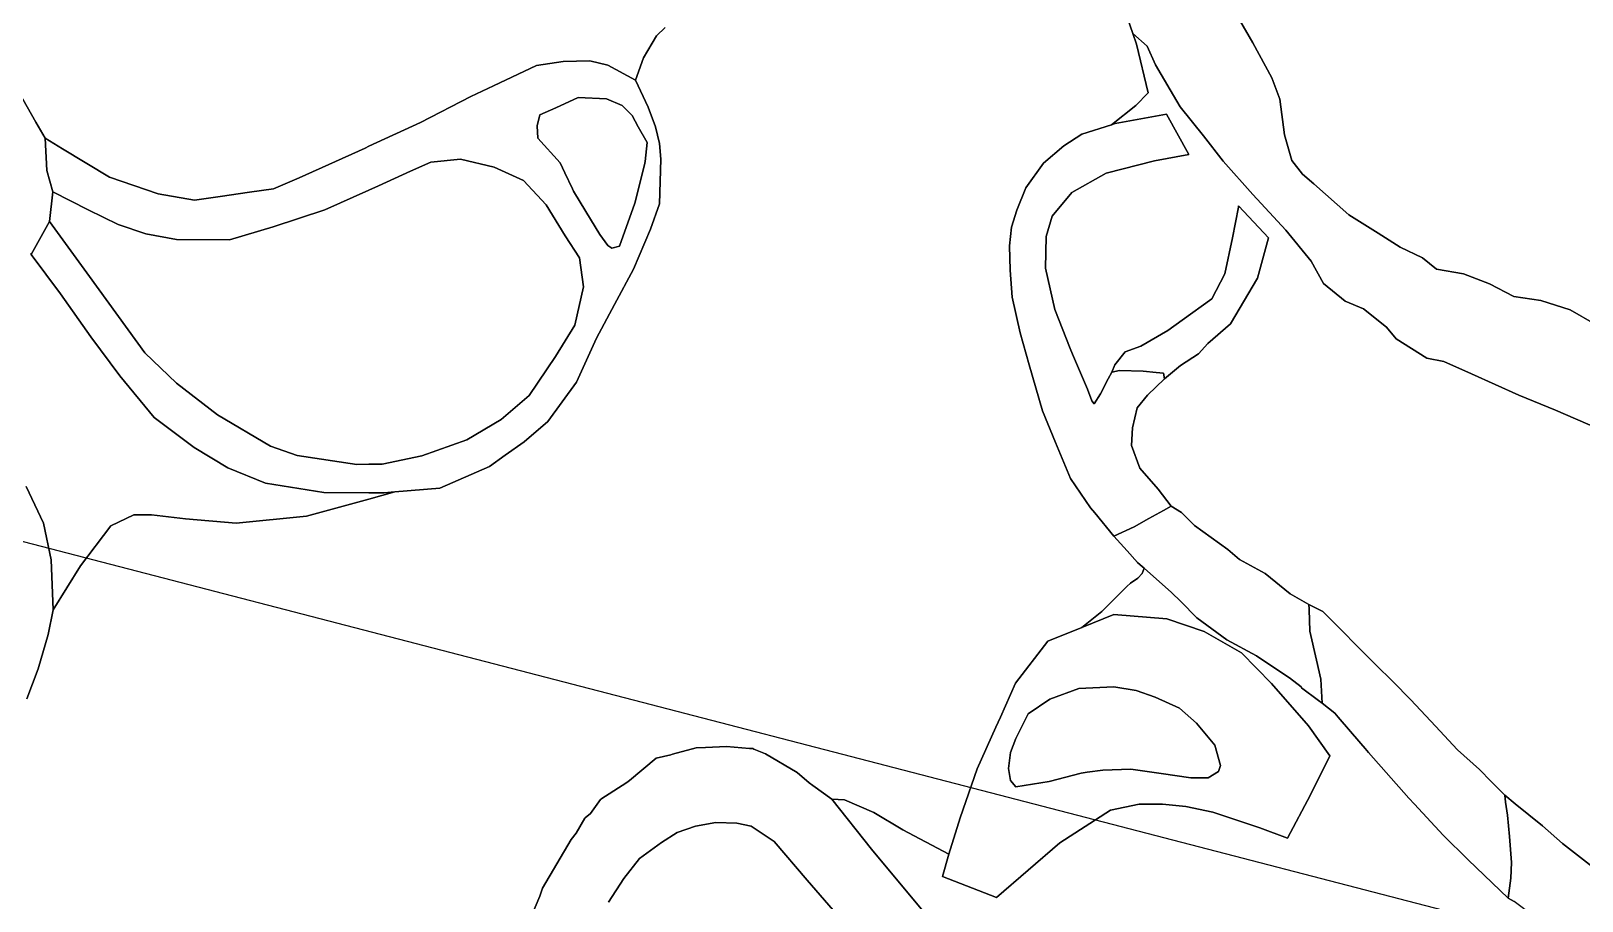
# Model space of a CAD drawing. Header units: inches. Extents: x 288635 to 1232953, y 676945 to 1655780.
# Drawn here: x 442106 to 461510, y 1046523 to 1057402 of the extents above; entities that cross this region are included whole.
import ezdxf

# ---------------------------------------------------------------- set-up
doc = ezdxf.new("R2010")
doc.units = ezdxf.units.IN
doc.header["$MEASUREMENT"] = 0
doc.layers.add('Images', color=7, linetype='Continuous')
picture_1 = doc.add_image_def('image10.jpg', size_in_pixel=(2573, 3746))
picture_2 = doc.add_image_def('image11.jpg', size_in_pixel=(2580, 3737))

msp = doc.modelspace()

# ---------------------------------------------------------------- linework, layer by layer
at = {"color": 1}
for points in [[(455667.6969, 1058014.0945), (455891.0517, 1057370.3071), (455937.5724, 1057236.2179), (456080.4477, 1056627.675), (455926.9891, 1056468.9247), (455621.4677, 1056229.7523), (455253.6814, 1056113.1371), (455025.0809, 1055965.8168), (454771.9315, 1055747.5846), (454551.9446, 1055441.1234), (454440.1844, 1055161.7228), (454374.1442, 1054948.3624), (454348.7442, 1054714.6819), (454353.8242, 1054409.8813), (454379.2243, 1054074.6007), (454480.8245, 1053627.5598), (454592.5847, 1053226.239), (454760.225, 1052652.1978), (454922.7853, 1052255.957), (455110.7457, 1051803.8361), (455358.7744, 1051439.7754), (455413.5513, 1051376.4396), (455651.3713, 1051085.392), (455651.264, 1051085.3383), (455652.9062, 1051083.5136), (455652.9096, 1051083.5099), (455817.4637, 1050902.3054), (455950.0023, 1050756.3559), (455983.1803, 1050727.0246), (456031.3604, 1050684.4306), (456007.4733, 1050616.5954), (455951.9107, 1050561.0328), (455860.6045, 1050498.8804), (455816.393, 1050454.6689), (455504.184, 1050142.46), (455250.8534, 1049942.1372), (454828.0189, 1049769.8713), (454421.6181, 1049246.6303), (454233.6577, 1048819.9094), (454177.9556, 1048695.8013), (453944.0971, 1048174.7481), (453732.0556, 1047562.6282), (453589.7766, 1047108.7505), (453012.0673, 1047413.6038), (452649.0582, 1047628.4459), (452283.9325, 1047787.1962), (452125.1822, 1047797.7796), (451887.6074, 1047964.9618), (451839.4316, 1047998.8633), (451691.2646, 1048131.1552), (451294.3888, 1048363.989), (451147.057, 1048422.9218), (451135.6385, 1048427.4892), (451095.6029, 1048430.7179), (450807.5545, 1048453.9475), (450544.6056, 1048442.9913), (450426.5538, 1048438.0725), (450130.2198, 1048358.6974), (450110.5166, 1048349.3643), (449928.9079, 1048310.1938), (449592.1444, 1048027.553), (449558.7187, 1048004.155), (449235.9264, 1047797.7796), (449233.3385, 1047794.2166), (449230.6347, 1047792.4879), (449103.4878, 1047617.4304), (449039.9061, 1047564.0673), (449038.9247, 1047562.3932), (449034.6144, 1047558.7756), (448924.6963, 1047371.2683), (448865.509, 1047289.7785), (448505.6749, 1046681.2356), (448471.421, 1046582.8655), (448224.9878, 1046003.0225)], [(461665.7865, 1053738.1719), (461360.9859, 1053915.9722), (460992.6852, 1054030.2724), (460656.1345, 1054081.0725), (460351.3339, 1054239.8229), (460027.4833, 1054366.8231), (459690.9326, 1054423.9732), (459513.1322, 1054563.6735), (459233.7317, 1054697.0238), (458960.6811, 1054874.8241), (458592.3804, 1055103.4246), (458154.2295, 1055490.7754), (458014.5292, 1055611.4256), (457881.179, 1055782.8759), (457785.9288, 1056102.4932), (457730.8953, 1056551.2275), (457629.2951, 1056817.928), (457392.228, 1057253.9622), (457222.8943, 1057541.8295)], [(450039.0809, 1057446.4562), (449932.4007, 1057339.776), (449769.8403, 1057065.4555), (449667.5938, 1056786.7487), (449322.1531, 1056974.709), (449098.6326, 1057030.5891), (448763.352, 1057020.4291), (448428.0713, 1056969.629), (447892.4065, 1056716.7686), (447610.1897, 1056583.5483), (446980.2684, 1056258.4276), (446333.4642, 1055960.9921), (446284.307, 1055938.387), (445461.3454, 1055567.5462), (445141.3047, 1055430.3859), (444839.8748, 1055386.1544), (444473.7968, 1055332.4364), (444151.1509, 1055285.0916), (443698.5818, 1055364.3458), (443088.9806, 1055572.6262), (442499.6994, 1055928.2269), (442281.259, 1056060.3072), (442166.6579, 1056262.2561), (441949.5743, 1056644.7988)], [(442053.5699, 1049050.9964), (442196.1754, 1049426.9563), (442320.8702, 1049855.0076), (442383.7706, 1050163.5186), (442725.0467, 1050715.6104), (443106.0475, 1051215.1447), (443393.9147, 1051350.6117), (443614.0485, 1051350.6117), (444037.3827, 1051299.8116), (444672.3839, 1051249.0115), (445552.919, 1051333.6783), (446333.4642, 1051548.3504), (446656.2405, 1051637.1231), (447219.0289, 1051686.4185), (447843.8701, 1051955.659), (448038.8614, 1052095.5939), (448275.671, 1052265.5396), (448570.3116, 1052519.5401), (448930.9923, 1053012.3011), (449179.9128, 1053560.9422), (449407.1582, 1053979.7867), (449641.4873, 1054425.0426), (449856.0268, 1054925.05), (449967.3144, 1055242.4256), (449985.6158, 1055800.6203), (449968.6436, 1055995.1223), (449918.1098, 1056202.1321), (449825.0741, 1056451.468), (449667.5938, 1056786.7487), (449769.8403, 1057065.4555), (449932.4007, 1057339.776), (450039.0809, 1057446.4562)], [(461978.6014, 1046687.5529), (461267.4, 1047240.004), (461015.8896, 1047461.5178), (460673.7802, 1047736.4413), (460544.6633, 1047844.3915), (460375.3296, 1048015.8419), (460227.1626, 1048168.2422), (459951.9954, 1048413.776), (459676.8282, 1048710.1099), (459370.4114, 1049038.6944), (459143.9276, 1049265.1782), (458931.742, 1049477.3638), (458267.1073, 1050141.9985), (458090.7272, 1050229.1449), (457857.8325, 1050363.0594), (457545.3406, 1050618.9238), (457225.3, 1050791.6441), (457077.9797, 1050918.6443), (456869.6992, 1051065.9646), (456662.5494, 1051218.7663), (456500.2145, 1051379.4857), (456369.8738, 1051461.0474), (456205.5739, 1051674.1262), (455976.9734, 1051933.2068), (455875.3732, 1052217.6873), (455885.5333, 1052441.2078), (455946.4934, 1052690.1283), (456073.4936, 1052847.6086), (456286.8541, 1053050.809), (456484.9745, 1053218.4493), (456713.5749, 1053365.7696), (456829.0056, 1053492.2383), (457112.8247, 1053741.1258), (457449.3754, 1054312.6269), (457589.0757, 1054814.2779), (457217.9846, 1055210.5276), (457214.4249, 1055214.3287), (457211.1779, 1055197.2817), (457138.2248, 1054814.2779), (457042.9746, 1054363.427), (456877.8742, 1054052.2764), (456505.6237, 1053784.7213), (456328.28, 1053657.2555), (455992.2135, 1053462.2898), (455794.0931, 1053391.1697), (455667.0928, 1053228.6094), (455626.4527, 1053137.1692), (455580.7327, 1053050.809), (455484.2125, 1052862.8486), (455408.0123, 1052740.9284), (455377.5322, 1052776.4884), (455322.8105, 1052921.9687), (455136.8412, 1053359.7716), (455107.7852, 1053432.4115), (454913.3207, 1053918.5727), (454796.4805, 1054436.7338), (454806.6405, 1054832.9746), (454882.8407, 1055086.9751), (455126.6811, 1055381.6157), (455558.482, 1055625.4561), (456163.0032, 1055777.8564), (456589.7241, 1055859.1366), (456310.3235, 1056362.0576), (455670.2422, 1056245.2174), (455621.4677, 1056229.7523), (455926.9891, 1056468.9247), (456080.4477, 1056627.675), (455937.5724, 1057236.2179), (455891.0517, 1057370.3071), (456071.4254, 1057211.6288), (456173.0256, 1056978.795), (456359.2926, 1056665.5277), (456482.0595, 1056453.8606), (456482.0595, 1056453.8606), (456774.1601, 1056089.7932), (457019.6939, 1055772.2926), (457392.228, 1055357.4251), (457804.9788, 1054912.9242), (458122.4795, 1054525.5734), (458274.8798, 1054246.1729), (458547.9303, 1054023.9224), (458776.5308, 1053928.6722), (459062.2813, 1053700.0718), (459182.9316, 1053554.0215), (459570.2824, 1053312.721), (459779.8328, 1053268.2709), (460129.0835, 1053115.8706), (460719.6347, 1052849.1701), (461176.8356, 1052658.6697), (462237.2877, 1052201.4688)], [(441949.5743, 1056644.7988), (442166.6579, 1056262.2561), (442281.259, 1056060.3072), (442302.7606, 1055659.595), (442377.7792, 1055389.7459), (442337.1391, 1055018.9051), (442108.5387, 1054607.4243), (442103.3152, 1054619.0095)], [(442103.3152, 1054619.0095), (442108.5387, 1054607.4243), (442474.2994, 1054114.6633), (442855.3002, 1053576.1822), (443215.9809, 1053088.5013), (443647.7817, 1052570.3402), (444145.6227, 1052194.4195), (444567.2636, 1051940.419), (445039.7045, 1051747.3786), (445771.226, 1051630.5383), (446333.4642, 1051626.7394), (446523.0675, 1051625.4583), (446656.2405, 1051637.1231), (446333.4642, 1051548.3504), (445552.919, 1051333.6783), (444672.3839, 1051249.0115), (444037.3827, 1051299.8116), (443614.0485, 1051350.6117), (443393.9147, 1051350.6117), (443106.0475, 1051215.1447), (442725.0467, 1050715.6104), (442383.7706, 1050163.5186), (442358.3705, 1050788.3599), (442261.8503, 1051245.5608), (442043.4099, 1051707.8417)], [(442043.4099, 1051707.8417), (442261.8503, 1051245.5608), (442358.3705, 1050788.3599), (442383.7706, 1050163.5186), (442320.8702, 1049855.0076), (442196.1754, 1049426.9563), (442053.5699, 1049050.9964)], [(453368.4981, 1046272.898), (452620.0042, 1047168.4175), (452125.1822, 1047797.7796), (452283.9325, 1047787.1962), (452649.0582, 1047628.4459), (453012.0673, 1047413.6038), (453589.7766, 1047108.7505), (453507.2162, 1046828.5454), (454182.8576, 1046564.3849), (454975.3392, 1047250.1863), (455610.3404, 1047656.5871), (455971.0212, 1047732.7872), (456260.5817, 1047732.7872), (456555.2223, 1047702.3072), (456890.503, 1047631.187), (457479.7842, 1047438.1466), (457825.2249, 1047306.0664), (458114.7854, 1047849.6275), (458353.5459, 1048337.3084), (458089.3854, 1048713.2292), (457627.1045, 1049241.5502), (457251.1837, 1049627.631), (456783.8228, 1049891.7915), (456316.4619, 1050049.2719), (455650.9805, 1050105.152), (455250.8534, 1049942.1372), (455504.184, 1050142.46), (455816.393, 1050454.6689), (455860.6045, 1050498.8804), (455951.9107, 1050561.0328), (456007.4733, 1050616.5954), (456031.3604, 1050684.4306), (456375.1655, 1050380.4869), (456489.2968, 1050266.3556), (456489.2968, 1050266.3556), (456692.6661, 1050062.9862), (457067.3168, 1049789.9357), (457435.6176, 1049586.7353), (457829.0979, 1049326.4329), (457848.3684, 1049313.6847), (457995.0692, 1049202.3945), (458000.0098, 1049189.3403), (458211.3774, 1049028.9925), (458257.2362, 1048994.2589), (458417.8211, 1048872.6314), (458460.6143, 1048822.1355), (458741.2416, 1048490.9952), (458796.9576, 1048428.0689), (458839.2051, 1048380.3541), (459343.9926, 1047810.2411), (459413.9562, 1047731.2234), (459774.195, 1047346.9739), (460087.4623, 1047037.9399), (460586.9967, 1046556.1856), (460659.173, 1046516.9606)], [(448224.9878, 1046003.0225), (448471.421, 1046582.8655), (448505.6749, 1046681.2356), (448865.509, 1047289.7785), (448924.6963, 1047371.2683), (449034.6144, 1047558.7756), (449038.9247, 1047562.3932), (449039.9061, 1047564.0673), (449103.4878, 1047617.4304), (449230.6347, 1047792.4879), (449233.3385, 1047794.2166), (449235.9264, 1047797.7796), (449558.7187, 1048004.155), (449592.1444, 1048027.553), (449928.9079, 1048310.1938), (450110.5166, 1048349.3643), (450130.2198, 1048358.6974), (450426.5538, 1048438.0725), (450544.6056, 1048442.9913), (450807.5545, 1048453.9475), (451095.6029, 1048430.7179), (451135.6385, 1048427.4892), (451147.057, 1048422.9218), (451294.3888, 1048363.989), (451691.2646, 1048131.1552), (451839.4316, 1047998.8633), (451887.6074, 1047964.9618), (452125.1822, 1047797.7796), (452125.1822, 1047797.7796), (452620.0042, 1047168.4175), (453368.4981, 1046272.898)], [(452441.3747, 1046061.8455), (451816.5335, 1046783.207), (451405.0527, 1047265.8079), (451115.4921, 1047458.8483), (450937.6917, 1047494.4084), (450673.5312, 1047504.5684), (450419.5307, 1047458.8483), (450190.9302, 1047377.5682), (449992.8098, 1047255.6479), (449718.4893, 1047052.4475), (449520.3689, 1046803.527), (449332.4085, 1046508.8864)], [(449332.4085, 1046508.8864), (449520.3689, 1046803.527), (449718.4893, 1047052.4475), (449992.8098, 1047255.6479), (450190.9302, 1047377.5682), (450419.5307, 1047458.8483), (450673.5312, 1047504.5684), (450937.6917, 1047494.4084), (451115.4921, 1047458.8483), (451405.0527, 1047265.8079), (451816.5335, 1046783.207), (452441.3747, 1046061.8455)]]:
    msp.add_lwpolyline(points, dxfattribs=at)
at = {"color": 1, "ltscale": 3}
for points in [[(462237.2877, 1052201.4688), (461176.8356, 1052658.6697), (460719.6347, 1052849.1701), (460129.0835, 1053115.8706), (459779.8328, 1053268.2709), (459570.2824, 1053312.721), (459182.9316, 1053554.0215), (459062.2813, 1053700.0718), (458776.5308, 1053928.6722), (458547.9303, 1054023.9224), (458274.8798, 1054246.1729), (458122.4795, 1054525.5734), (457804.9788, 1054912.9242), (457392.228, 1055357.4251), (457019.6939, 1055772.2926), (456774.1601, 1056089.7932), (456482.0595, 1056453.8606), (456359.2926, 1056665.5277), (456173.0256, 1056978.795), (456071.4254, 1057211.6288), (455891.0517, 1057370.3071), (455667.6969, 1058014.0945)], [(457222.8943, 1057541.8295), (457392.228, 1057253.9622), (457629.2951, 1056817.928), (457730.8953, 1056551.2275), (457785.9288, 1056102.4932), (457881.179, 1055782.8759), (458014.5292, 1055611.4256), (458154.2295, 1055490.7754), (458592.3804, 1055103.4246), (458960.6811, 1054874.8241), (459233.7317, 1054697.0238), (459513.1322, 1054563.6735), (459690.9326, 1054423.9732), (460027.4833, 1054366.8231), (460351.3339, 1054239.8229), (460656.1345, 1054081.0725), (460992.6852, 1054030.2724), (461360.9859, 1053915.9722), (461665.7865, 1053738.1719)]]:
    msp.add_lwpolyline(points, dxfattribs=at)
at = {"color": 1}
for points in [[(449667.5938, 1056786.7487), (449825.0741, 1056451.468), (449918.1098, 1056202.1321), (449968.6436, 1055995.1223), (449985.6158, 1055800.6203), (449967.3144, 1055242.4256), (449856.0268, 1054925.05), (449641.4873, 1054425.0426), (449407.1582, 1053979.7867), (449179.9128, 1053560.9422), (448930.9923, 1053012.3011), (448570.3116, 1052519.5401), (448275.671, 1052265.5396), (448038.8614, 1052095.5939), (447843.8701, 1051955.659), (447219.0289, 1051686.4185), (446656.2405, 1051637.1231), (446523.0675, 1051625.4583), (446333.4642, 1051626.7394), (445771.226, 1051630.5383), (445039.7045, 1051747.3786), (444567.2636, 1051940.419), (444145.6227, 1052194.4195), (443647.7817, 1052570.3402), (443215.9809, 1053088.5013), (442855.3002, 1053576.1822), (442474.2994, 1054114.6633), (442108.5387, 1054607.4243), (442337.1391, 1055018.9051), (442835.7103, 1054333.635), (443530.9415, 1053378.0618), (443927.1823, 1052997.0611), (444440.2633, 1052600.8203), (445100.6646, 1052209.6595), (445435.9453, 1052092.8193), (446182.7068, 1051981.0591), (446333.4642, 1051983.4907), (446497.6674, 1051986.1391), (446995.5084, 1052087.7393), (447559.3896, 1052290.9397), (447986.1104, 1052544.9402), (448336.6311, 1052844.6608), (448666.8318, 1053332.3418), (448910.6723, 1053723.5025), (449017.3525, 1054201.0235), (448966.5524, 1054566.7842), (448788.752, 1054841.1048), (448549.9915, 1055227.1855), (448265.511, 1055531.9862), (447899.7502, 1055699.6265), (447478.1094, 1055801.2267), (447107.2687, 1055760.5866), (446853.2681, 1055648.8264), (446451.9473, 1055465.946), (446333.4642, 1055412.9876), (445781.386, 1055166.2254), (445136.2247, 1054952.865), (444587.5836, 1054790.3047), (443927.1823, 1054795.3847), (443541.1015, 1054866.5048), (443195.6608, 1054983.3451), (442819.7401, 1055166.2254), (442377.7792, 1055389.7459), (442302.7606, 1055659.595), (442281.259, 1056060.3072), (442499.6994, 1055928.2269), (443088.9806, 1055572.6262), (443698.5818, 1055364.3458), (444151.1509, 1055285.0916), (444473.7968, 1055332.4364), (444839.8748, 1055386.1544), (445141.3047, 1055430.3859), (445461.3454, 1055567.5462), (446284.307, 1055938.387), (446333.4642, 1055960.9921), (446980.2684, 1056258.4276), (447610.1897, 1056583.5483), (447892.4065, 1056716.7686), (448428.0713, 1056969.629), (448763.352, 1057020.4291), (449098.6326, 1057030.5891), (449322.1531, 1056974.709), (449667.5938, 1056786.7487)], [(448446.9995, 1056062.3362), (448726.4, 1055752.4556), (448784, 1055629.5755), (448878.8003, 1055427.3349), (448894.6468, 1055400.4439), (449046.4407, 1055142.8544), (449224.241, 1054858.3738), (449320.7612, 1054721.2135), (449371.5613, 1054685.6535), (449468.0815, 1054711.0535), (449661.1219, 1055249.5346), (449783.0421, 1055727.0555), (449787.5753, 1055768.6097), (449813.5222, 1056006.4561), (449701.762, 1056204.5765), (449625.5618, 1056346.8168), (449503.6416, 1056468.737), (449305.5212, 1056555.0972), (448949.9205, 1056570.3372), (448670.5199, 1056443.337), (448472.3995, 1056351.8968), (448436.8394, 1056214.7365), (448446.9995, 1056062.3362)], [(449468.0815, 1054711.0535), (449371.5613, 1054685.6535), (449320.7612, 1054721.2135), (449224.241, 1054858.3738), (449046.4407, 1055142.8544), (448894.6468, 1055400.4439), (448878.8003, 1055427.3349), (448784, 1055629.5755), (448726.4, 1055752.4556), (448446.9995, 1056062.3362), (448436.8394, 1056214.7365), (448472.3995, 1056351.8968), (448670.5199, 1056443.337), (448949.9205, 1056570.3372), (449305.5212, 1056555.0972), (449503.6416, 1056468.737), (449625.5618, 1056346.8168), (449701.762, 1056204.5765), (449813.5222, 1056006.4561), (449787.5753, 1055768.6097), (449783.0421, 1055727.0555), (449661.1219, 1055249.5346), (449468.0815, 1054711.0535)], [(455377.5322, 1052776.4884), (455408.0123, 1052740.9284), (455484.2125, 1052862.8486), (455580.7327, 1053050.809), (455626.4527, 1053137.1692), (455722.9729, 1053157.4892), (456017.6135, 1053147.3292), (456184.1608, 1053131.2474), (456272.4499, 1053122.758), (456286.8541, 1053050.809), (456073.4936, 1052847.6086), (455946.4934, 1052690.1283), (455885.5333, 1052441.2078), (455875.3732, 1052217.6873), (455976.9734, 1051933.2068), (456205.5739, 1051674.1262), (456369.8738, 1051461.0474), (456272.203, 1051406.7858), (456088.4972, 1051304.7271), (455905.8533, 1051201.6853), (455652.9062, 1051083.5136), (455651.264, 1051085.3383), (455651.3713, 1051085.392), (455413.5513, 1051376.4396), (455358.7744, 1051439.7754), (455110.7457, 1051803.8361), (454922.7853, 1052255.957), (454760.225, 1052652.1978), (454592.5847, 1053226.239), (454480.8245, 1053627.5598), (454379.2243, 1054074.6007), (454353.8242, 1054409.8813), (454348.7442, 1054714.6819), (454374.1442, 1054948.3624), (454440.1844, 1055161.7228), (454551.9446, 1055441.1234), (454771.9315, 1055747.5846), (455025.0809, 1055965.8168), (455253.6814, 1056113.1371), (455621.4677, 1056229.7523), (455670.2422, 1056245.2174), (456310.3235, 1056362.0576), (456589.7241, 1055859.1366), (456163.0032, 1055777.8564), (455558.482, 1055625.4561), (455126.6811, 1055381.6157), (454882.8407, 1055086.9751), (454806.6405, 1054832.9746), (454796.4805, 1054436.7338), (454913.3207, 1053918.5727), (455107.7852, 1053432.4115), (455136.8412, 1053359.7716), (455322.8105, 1052921.9687), (455377.5322, 1052776.4884)], [(448788.752, 1054841.1048), (448966.5524, 1054566.7842), (449017.3525, 1054201.0235), (448910.6723, 1053723.5025), (448666.8318, 1053332.3418), (448336.6311, 1052844.6608), (447986.1104, 1052544.9402), (447559.3896, 1052290.9397), (446995.5084, 1052087.7393), (446497.6674, 1051986.1391), (446333.4642, 1051983.4907), (446182.7068, 1051981.0591), (445435.9453, 1052092.8193), (445100.6646, 1052209.6595), (444440.2633, 1052600.8203), (443927.1823, 1052997.0611), (443530.9415, 1053378.0618), (442835.7103, 1054333.635), (442337.1391, 1055018.9051), (442377.7792, 1055389.7459), (442819.7401, 1055166.2254), (443195.6608, 1054983.3451), (443541.1015, 1054866.5048), (443927.1823, 1054795.3847), (444587.5836, 1054790.3047), (445136.2247, 1054952.865), (445781.386, 1055166.2254), (446333.4642, 1055412.9876), (446451.9473, 1055465.946), (446853.2681, 1055648.8264), (447107.2687, 1055760.5866), (447478.1094, 1055801.2267), (447899.7502, 1055699.6265), (448265.511, 1055531.9862), (448549.9915, 1055227.1855), (448788.752, 1054841.1048)], [(456484.9745, 1053218.4493), (456286.8541, 1053050.809), (456272.4499, 1053122.758), (456184.1608, 1053131.2474), (456017.6135, 1053147.3292), (455722.9729, 1053157.4892), (455626.4527, 1053137.1692), (455667.0928, 1053228.6094), (455794.0931, 1053391.1697), (455992.2135, 1053462.2898), (456328.28, 1053657.2555), (456505.6237, 1053784.7213), (456877.8742, 1054052.2764), (457042.9746, 1054363.427), (457138.2248, 1054814.2779), (457211.1779, 1055197.2817), (457214.4249, 1055214.3287), (457217.9846, 1055210.5276), (457589.0757, 1054814.2779), (457449.3754, 1054312.6269), (457112.8247, 1053741.1258), (456829.0056, 1053492.2383), (456713.5749, 1053365.7696), (456484.9745, 1053218.4493)], [(458240.5958, 1049295.8165), (458257.2362, 1048994.2589), (458211.3774, 1049028.9925), (458000.0098, 1049189.3403), (457995.0692, 1049202.3945), (457848.3684, 1049313.6847), (457829.0979, 1049326.4329), (457435.6176, 1049586.7353), (457067.3168, 1049789.9357), (456692.6661, 1050062.9862), (456489.2968, 1050266.3556), (456375.1655, 1050380.4869), (456031.3604, 1050684.4306), (455983.1803, 1050727.0246), (455950.0023, 1050756.3559), (455817.4637, 1050902.3054), (455652.9096, 1051083.5099), (455652.9062, 1051083.5136), (455905.8533, 1051201.6853), (456088.4972, 1051304.7271), (456272.203, 1051406.7858), (456369.8738, 1051461.0474), (456500.2145, 1051379.4857), (456662.5494, 1051218.7663), (456869.6992, 1051065.9646), (457077.9797, 1050918.6443), (457225.3, 1050791.6441), (457545.3406, 1050618.9238), (457857.8325, 1050363.0594), (458090.7272, 1050229.1449), (458097.8162, 1050174.4582), (458097.9672, 1050169.4764), (458106.2403, 1049896.4647), (458187.5967, 1049532.7538), (458240.5958, 1049295.8165)], [(460620.8453, 1046808.4038), (460586.9967, 1046556.1856), (460087.4623, 1047037.9399), (459774.195, 1047346.9739), (459413.9562, 1047731.2234), (459343.9926, 1047810.2411), (458839.2051, 1048380.3541), (458796.9576, 1048428.0689), (458741.2416, 1048490.9952), (458460.6143, 1048822.1355), (458417.8211, 1048872.6314), (458257.2362, 1048994.2589), (458240.5958, 1049295.8165), (458187.5967, 1049532.7538), (458106.2403, 1049896.4647), (458097.9672, 1050169.4764), (458097.8162, 1050174.4582), (458090.7272, 1050229.1449), (458267.1073, 1050141.9985), (458931.742, 1049477.3638), (459143.9276, 1049265.1782), (459370.4114, 1049038.6944), (459676.8282, 1048710.1099), (459951.9954, 1048413.776), (460227.1626, 1048168.2422), (460375.3296, 1048015.8419), (460544.6633, 1047844.3915), (460551.4366, 1047760.148), (460576.8367, 1047597.5877), (460602.2367, 1047328.3472), (460627.6368, 1047003.2265), (460620.8453, 1046808.4038)], [(457627.1045, 1049241.5502), (458089.3854, 1048713.2292), (458353.5459, 1048337.3084), (458114.7854, 1047849.6275), (457825.2249, 1047306.0664), (457479.7842, 1047438.1466), (456890.503, 1047631.187), (456555.2223, 1047702.3072), (456260.5817, 1047732.7872), (455971.0212, 1047732.7872), (455610.3404, 1047656.5871), (454975.3392, 1047250.1863), (454182.8576, 1046564.3849), (453507.2162, 1046828.5454), (453589.7766, 1047108.7505), (453732.0556, 1047562.6282), (453944.0971, 1048174.7481), (454177.9556, 1048695.8013), (454233.6577, 1048819.9094), (454421.6181, 1049246.6303), (454828.0189, 1049769.8713), (455250.8534, 1049942.1372), (455650.9805, 1050105.152), (456316.4619, 1050049.2719), (456783.8228, 1049891.7915), (457251.1837, 1049627.631), (457627.1045, 1049241.5502)], [(454360.6297, 1048030.6734), (454426.6699, 1047949.3932), (454843.2307, 1048015.4334), (455244.5515, 1048122.1136), (455317.7495, 1048131.7812), (455513.792, 1048157.6736), (455864.3127, 1048172.9137), (456245.3135, 1048117.0336), (456616.1542, 1048061.1534), (456834.5947, 1048061.1534), (456961.5949, 1048142.4336), (456986.995, 1048218.6338), (456915.8748, 1048472.6343), (456687.2744, 1048746.9548), (456473.9139, 1048934.9152), (456169.1133, 1049072.0755), (455930.3529, 1049153.3556), (455650.9523, 1049199.0757), (455214.0714, 1049178.7557), (454853.3907, 1049046.6754), (454579.0702, 1048863.795), (454426.6699, 1048553.9144), (454360.6297, 1048381.1941), (454335.2297, 1048177.9937), (454360.6297, 1048030.6734)], [(456986.995, 1048218.6338), (456961.5949, 1048142.4336), (456834.5947, 1048061.1534), (456616.1542, 1048061.1534), (456245.3135, 1048117.0336), (455864.3127, 1048172.9137), (455513.792, 1048157.6736), (455317.7495, 1048131.7812), (455244.5515, 1048122.1136), (454843.2307, 1048015.4334), (454426.6699, 1047949.3932), (454360.6297, 1048030.6734), (454335.2297, 1048177.9937), (454360.6297, 1048381.1941), (454426.6699, 1048553.9144), (454579.0702, 1048863.795), (454853.3907, 1049046.6754), (455214.0714, 1049178.7557), (455650.9523, 1049199.0757), (455930.3529, 1049153.3556), (456169.1133, 1049072.0755), (456473.9139, 1048934.9152), (456687.2744, 1048746.9548), (456915.8748, 1048472.6343), (456986.995, 1048218.6338)], [(462174.5528, 1045757.8832), (461890.0722, 1045580.0828), (461681.7918, 1045732.4831), (461389.8834, 1045971.55), (461034.6398, 1046236.7079), (460900.5362, 1046336.8043), (460659.173, 1046516.9606), (460586.9967, 1046556.1856), (460620.8453, 1046808.4038), (460627.6368, 1047003.2265), (460602.2367, 1047328.3472), (460576.8367, 1047597.5877), (460551.4366, 1047760.148), (460544.6633, 1047844.3915), (460673.7802, 1047736.4413), (461015.8896, 1047461.5178), (461267.4, 1047240.004), (461978.6014, 1046687.5529), (462339.3231, 1046390.488), (462596.1936, 1046128.7239), (462433.6333, 1045950.9236), (462174.5528, 1045757.8832)]]:
    msp.add_lwpolyline(points, close=True, dxfattribs=at)

# ---------------------------------------------------------------- pictures from other files: only their frames are drawn
at = {"layer": 'Images'}
image = msp.add_image(picture_1, insert=(443888.2369, 1031282.0767), size_in_units=(43242.1612, 62955.7466), rotation=12.777861175, dxfattribs=at)
image.dxf.flags = 7
image = msp.add_image(picture_2, insert=(424328.3719, 990691.8328), size_in_units=(43379.0283, 62832.3367), rotation=-14.53947719, dxfattribs=at)
image.dxf.flags = 7

doc.saveas('drawing.dxf')
